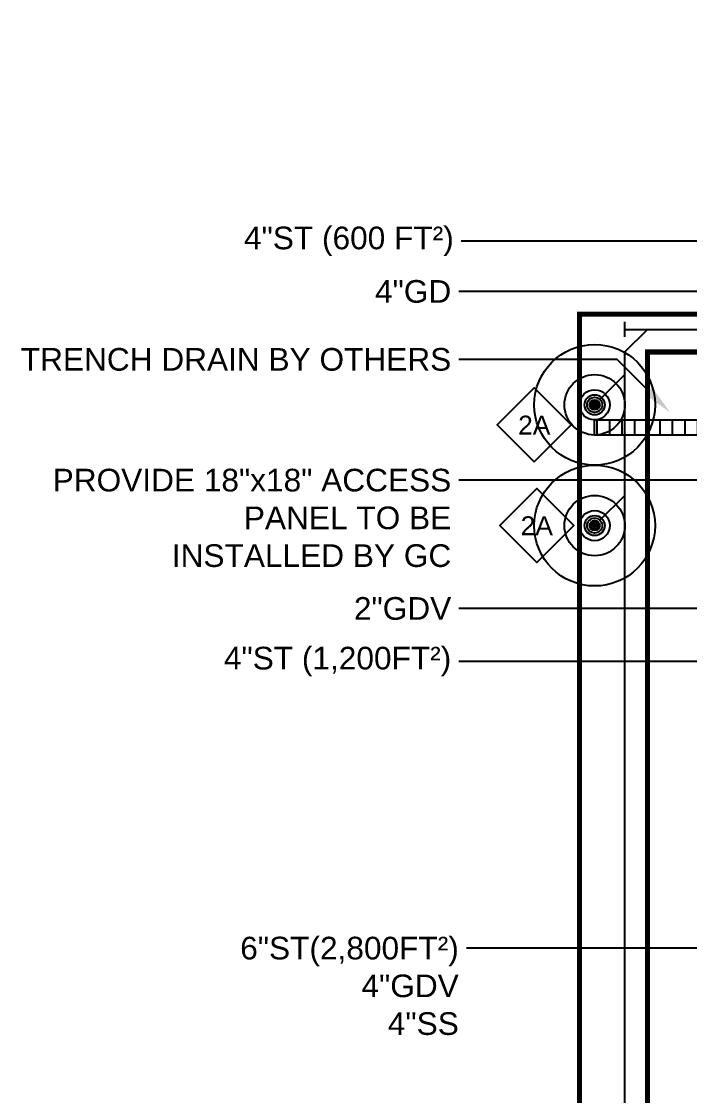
# Model space of a CAD drawing. Extents: x -3677 to 22148, y -333 to 1817.
# Drawn here: x -3558.8 to -3293.3, y 306.2 to 733.1 of the extents above; entities that cross this region are included whole.
import ezdxf
from ezdxf import colors
from ezdxf.entities.mleader import LeaderData, LeaderLine
from ezdxf.enums import TextEntityAlignment as Align
from ezdxf.math import Vec2, Vec3

# ---------------------------------------------------------------- set-up
doc = ezdxf.new("R2010")
doc.units = 0
doc.header["$LTSCALE"] = 36
doc.header["$MEASUREMENT"] = 0
doc.linetypes.add('HIDDEN', pattern=[0.375, 0.25, -0.125])
for name, color, linetype in [('G-ANNO-TEXT', 70, 'Continuous'), ('G-ANNO-TEXT @ 96', 70, 'Continuous'), ('P-STRM-N', 2, 'Continuous'), ('P-STRM-N @ 1 (1)', 2, 'Continuous'), ('P-STRM-N @ 1 (2)', 2, 'Continuous'), ('P-STRM-N @ 12', 2, 'Continuous'), ('P-STRM-N @ 128', 2, 'Continuous'), ('P-STRM-N @ 16', 2, 'Continuous'), ('P-STRM-N @ 192', 2, 'Continuous'), ('P-STRM-N @ 2', 2, 'Continuous'), ('P-STRM-N @ 24', 2, 'Continuous'), ('P-STRM-N @ 384', 2, 'Continuous'), ('P-STRM-N @ 4', 2, 'Continuous'), ('P-STRM-N @ 48', 2, 'Continuous'), ('P-STRM-N @ 64', 2, 'Continuous'), ('P-STRM-N @ 768', 2, 'Continuous'), ('P-STRM-N @ 8', 2, 'Continuous'), ('P-STRM-N @ 96', 2, 'Continuous')]:
    doc.layers.add(name, color=color, linetype=linetype)
doc.layers.add('P-GD-E', color=43, linetype='Continuous', lineweight=25)
doc.styles.add('Arial', font='arial.ttf')

# ---------------------------------------------------------------- blocks, each defined once
blk = doc.blocks.new('RWSAnon_2456709.628661')
at = {"layer": 'P-GD-E'}
h = blk.add_hatch(color=256, dxfattribs=at)
edge = h.paths.add_edge_path()
edge.add_arc((0, 0), 2, 0, 360)
at = {"layer": 'P-GD-E', "color": 7}
for p, q in [((-117.5, -3), (-117.5, 3)), ((-112.5, -3), (-112.5, 3)), ((-107.5, -3), (-107.5, 3)), ((-102.5, -3), (-102.5, 3)), ((-97.5, -3), (-97.5, 3)), ((-92.5, -3), (-92.5, 3)), ((-87.5, -3), (-87.5, 3)), ((-82.5, -3), (-82.5, 3)), ((-77.5, -3), (-77.5, 3)), ((-72.5, -3), (-72.5, 3)), ((-67.5, -3), (-67.5, 3)), ((-62.5, -3), (-62.5, 3)), ((-57.5, -3), (-57.5, 3)), ((-52.5, -3), (-52.5, 3)), ((-47.5, -3), (-47.5, 3)), ((-42.5, -3), (-42.5, 3)), ((-37.5, -3), (-37.5, 3)), ((-32.5, -3), (-32.5, 3)), ((-27.5, -3), (-27.5, 3)), ((-22.5, -3), (-22.5, 3)), ((-17.5, -3), (-17.5, 3)), ((-12.5, -3), (-12.5, 3)), ((-7.5, -3), (-7.5, 3)), ((-2.5, -3), (-2.5, 3)), ((2.5, -3), (2.5, 3)), ((7.5, -3), (7.5, 3)), ((12.5, -3), (12.5, 3)), ((17.5, -3), (17.5, 3)), ((22.5, -3), (22.5, 3)), ((27.5, -3), (27.5, 3)), ((32.5, -3), (32.5, 3)), ((37.5, -3), (37.5, 3)), ((42.5, -3), (42.5, 3)), ((47.5, -3), (47.5, 3)), ((52.5, -3), (52.5, 3)), ((57.5, -3), (57.5, 3)), ((62.5, -3), (62.5, 3)), ((67.5, -3), (67.5, 3)), ((72.5, -3), (72.5, 3)), ((77.5, -3), (77.5, 3)), ((82.5, -3), (82.5, 3)), ((87.5, -3), (87.5, 3)), ((92.5, -3), (92.5, 3)), ((97.5, -3), (97.5, 3)), ((102.5, -3), (102.5, 3)), ((107.5, -3), (107.5, 3)), ((112.5, -3), (112.5, 3)), ((117.5, -3), (117.5, 3))]:
    blk.add_line(p, q, dxfattribs=at)
at = {"layer": 'P-GD-E'}
blk.add_lwpolyline([(118.5, -3), (-118.5, -3), (-118.5, 3), (118.5, 3)], close=True, dxfattribs=at)
blk.add_circle((0, 0), 2, dxfattribs=at)
blk = doc.blocks.new('DIAMOND TAG')
blk.add_lwpolyline([(0, -0.1533), (0.1533, 0), (0, 0.1533), (-0.1533, 0)], close=True)
at = {"style": 'Arial'}
blk.add_attdef('XXX', text='', height=0.0781, dxfattribs=at).set_placement((0, 0), align=Align.MIDDLE)
blk = doc.blocks.new('PIPE-PLAN')
at = {"linetype": 'Continuous'}
for p, q in [((-0.09375, -0.03125), (-0.09375, 0.03125)), ((-0.09375, 0), (0, 0))]:
    blk.add_line(p, q, dxfattribs=at)
blk = doc.blocks.new('*U4')
blk.add_circle((0, 0), 0.03125)
blk = doc.blocks.new('*U220')
at = {"layer": 'P-STRM-N @ 1 (1)'}
blk.add_blockref('*U4', (-3331, 532.73), dxfattribs=at)
at = {"layer": 'P-STRM-N @ 1 (2)'}
blk.add_blockref('*U4', (-3331, 532.73), dxfattribs=at)
at = {"layer": 'P-STRM-N @ 12', "xscale": 12, "yscale": 12, "zscale": 12}
blk.add_blockref('*U4', (-3331, 532.73), dxfattribs=at)
at = {"layer": 'P-STRM-N @ 128', "xscale": 128, "yscale": 128, "zscale": 128}
blk.add_blockref('*U4', (-3331, 532.73), dxfattribs=at)
at = {"layer": 'P-STRM-N @ 16', "xscale": 16, "yscale": 16, "zscale": 16}
blk.add_blockref('*U4', (-3331, 532.73), dxfattribs=at)
at = {"layer": 'P-STRM-N @ 192', "xscale": 192, "yscale": 192, "zscale": 192}
blk.add_blockref('*U4', (-3331, 532.73), dxfattribs=at)
at = {"layer": 'P-STRM-N @ 2', "xscale": 2, "yscale": 2, "zscale": 2}
blk.add_blockref('*U4', (-3331, 532.73), dxfattribs=at)
at = {"layer": 'P-STRM-N @ 24', "xscale": 24, "yscale": 24, "zscale": 24}
blk.add_blockref('*U4', (-3331, 532.73), dxfattribs=at)
at = {"layer": 'P-STRM-N @ 384', "xscale": 384, "yscale": 384, "zscale": 384}
blk.add_blockref('*U4', (-3331, 532.73), dxfattribs=at)
at = {"layer": 'P-STRM-N @ 4', "xscale": 4, "yscale": 4, "zscale": 4}
blk.add_blockref('*U4', (-3331, 532.73), dxfattribs=at)
at = {"layer": 'P-STRM-N @ 48', "xscale": 48, "yscale": 48, "zscale": 48}
blk.add_blockref('*U4', (-3331, 532.73), dxfattribs=at)
at = {"layer": 'P-STRM-N @ 64', "xscale": 64, "yscale": 64, "zscale": 64}
blk.add_blockref('*U4', (-3331, 532.73), dxfattribs=at)
at = {"layer": 'P-STRM-N @ 768', "xscale": 768, "yscale": 768, "zscale": 768}
blk.add_blockref('*U4', (-3331, 532.73), dxfattribs=at)
at = {"layer": 'P-STRM-N @ 8', "xscale": 8, "yscale": 8, "zscale": 8}
blk.add_blockref('*U4', (-3331, 532.73), dxfattribs=at)
at = {"layer": 'P-STRM-N @ 96', "xscale": 96, "yscale": 96, "zscale": 96}
blk.add_blockref('*U4', (-3331, 532.73), dxfattribs=at)
blk = doc.blocks.new('*U221')
at = {"layer": 'P-STRM-N @ 1 (1)'}
blk.add_blockref('*U4', (-3331, 580.73), dxfattribs=at)
at = {"layer": 'P-STRM-N @ 1 (2)'}
blk.add_blockref('*U4', (-3331, 580.73), dxfattribs=at)
at = {"layer": 'P-STRM-N @ 12', "xscale": 12, "yscale": 12, "zscale": 12}
blk.add_blockref('*U4', (-3331, 580.73), dxfattribs=at)
at = {"layer": 'P-STRM-N @ 128', "xscale": 128, "yscale": 128, "zscale": 128}
blk.add_blockref('*U4', (-3331, 580.73), dxfattribs=at)
at = {"layer": 'P-STRM-N @ 16', "xscale": 16, "yscale": 16, "zscale": 16}
blk.add_blockref('*U4', (-3331, 580.73), dxfattribs=at)
at = {"layer": 'P-STRM-N @ 192', "xscale": 192, "yscale": 192, "zscale": 192}
blk.add_blockref('*U4', (-3331, 580.73), dxfattribs=at)
at = {"layer": 'P-STRM-N @ 2', "xscale": 2, "yscale": 2, "zscale": 2}
blk.add_blockref('*U4', (-3331, 580.73), dxfattribs=at)
at = {"layer": 'P-STRM-N @ 24', "xscale": 24, "yscale": 24, "zscale": 24}
blk.add_blockref('*U4', (-3331, 580.73), dxfattribs=at)
at = {"layer": 'P-STRM-N @ 384', "xscale": 384, "yscale": 384, "zscale": 384}
blk.add_blockref('*U4', (-3331, 580.73), dxfattribs=at)
at = {"layer": 'P-STRM-N @ 4', "xscale": 4, "yscale": 4, "zscale": 4}
blk.add_blockref('*U4', (-3331, 580.73), dxfattribs=at)
at = {"layer": 'P-STRM-N @ 48', "xscale": 48, "yscale": 48, "zscale": 48}
blk.add_blockref('*U4', (-3331, 580.73), dxfattribs=at)
at = {"layer": 'P-STRM-N @ 64', "xscale": 64, "yscale": 64, "zscale": 64}
blk.add_blockref('*U4', (-3331, 580.73), dxfattribs=at)
at = {"layer": 'P-STRM-N @ 768', "xscale": 768, "yscale": 768, "zscale": 768}
blk.add_blockref('*U4', (-3331, 580.73), dxfattribs=at)
at = {"layer": 'P-STRM-N @ 8', "xscale": 8, "yscale": 8, "zscale": 8}
blk.add_blockref('*U4', (-3331, 580.73), dxfattribs=at)
at = {"layer": 'P-STRM-N @ 96', "xscale": 96, "yscale": 96, "zscale": 96}
blk.add_blockref('*U4', (-3331, 580.73), dxfattribs=at)

msp = doc.modelspace()

# ---------------------------------------------------------------- linework, layer by layer
at = {"layer": 'G-ANNO-TEXT', "linetype": 'HIDDEN', "const_width": 2}
msp.add_lwpolyline([(-3088, 862.73), (-3088, 712.73), (-3166, 712.73), (-3166, 649.73), (-3166, 616.73), (-3337, 616.73), (-3337, 238.73), (-3310, 238.73), (-3310, 601.73), (-3091, 601.73), (-3091, 520.73), (-3163, 451.73), (-3154, 442.73), (-3106, 442.73), (-3106, 367.73), (-3091, 367.73), (-3091, 238.73), (-3025, 238.73), (-3025, 175.73), (-3139, 175.73), (-3139, 103.73), (-2923, 103.73)], dxfattribs=at)
at = {"layer": 'P-STRM-N'}
for p, q in [((-3319, 601.73), (-3310, 610.73)), ((-3310, 610.73), (-3140.5, 610.73)), ((-3319, 259.73), (-3319, 601.73)), ((-3328.88, 582.85), (-3319, 592.73)), ((-3328.88, 534.85), (-3319, 544.73))]:
    msp.add_line(p, q, dxfattribs=at)

# ---------------------------------------------------------------- block references
at = {"layer": 'G-ANNO-TEXT @ 96', "xscale": 96, "yscale": 96, "zscale": 96}
for p in [(-3355, 572.73), (-3354, 532.73)]:
    msp.add_blockref('DIAMOND TAG', p, dxfattribs=at).add_auto_attribs({'XXX': '2A'})
at = {"layer": 'P-GD-E'}
msp.add_blockref('RWSAnon_2456709.628661', (-3212.5, 571.73), dxfattribs=at)
at = {"layer": 'P-STRM-N'}
for name in ['*U221', '*U220']:
    msp.add_blockref(name, (0, 0), dxfattribs=at)
at = {"layer": 'P-STRM-N @ 96', "xscale": 96, "yscale": 96, "zscale": 96}
msp.add_blockref('PIPE-PLAN', (-3310, 610.73), dxfattribs=at)

# ---------------------------------------------------------------- leaders
at = {"layer": 'G-ANNO-TEXT'}
ml = msp.add_multileader_mtext('Standard', dxfattribs=at)
ml.set_content('4"ST (600 FT²)', color=256, style='Arial')
ml.set_leader_properties(color=256, linetype='ByLayer', lineweight=-1)
ml.build(insert=Vec2(0, 0))
ml.multileader.update_dxf_attribs({"has_dogleg": 0, "dogleg_length": 0.125, "arrow_head_size": 12, "scale": 96})
ctx = ml.context
ctx.base_point, ctx.scale, ctx.char_height, ctx.arrow_head_size, ctx.landing_gap_size, ctx.plane_origin = Vec3(-3472.79, 645.73), 96, 9, 12, 3, Vec3(-3120, 669.73)
ctx.text_align_type = 2
notes = []
notes.append((ctx, [(0, (1, 1, 0), (-3372, 645.73), (-1, 0), 12, [(0, [(-3120, 622.73), (-3144, 645.73)], 0, [])])]))
ctx.mtext.insert, ctx.mtext.alignment, ctx.mtext.flow_direction = Vec3(-3387, 651.56), 3, 5
ml = msp.add_multileader_mtext('Standard', dxfattribs=at)
ml.set_content('4"GD', color=256, style='Arial')
ml.set_leader_properties(color=256, linetype='ByLayer', lineweight=-1)
ml.build(insert=Vec2(0, 0))
ml.multileader.update_dxf_attribs({"has_dogleg": 0, "dogleg_length": 0.125, "arrow_head_size": 12, "scale": 96})
ctx = ml.context
ctx.base_point, ctx.scale, ctx.char_height, ctx.arrow_head_size, ctx.landing_gap_size, ctx.plane_origin = Vec3(-3420.49, 625.73), 96, 9, 12, 3, Vec3(-3214, 577.73)
ctx.text_align_type = 2
notes.append((ctx, [(0, (1, 1, 0), (-3373, 625.73), (-1, 0), 12, [(0, [(-3214, 577.73), (-3262, 625.73)], 0, [])])]))
ctx.mtext.insert, ctx.mtext.alignment, ctx.mtext.flow_direction = Vec3(-3388, 630.31), 3, 5
ml = msp.add_multileader_mtext('Standard', dxfattribs=at)
ml.set_content('TRENCH DRAIN BY OTHERS', color=256, style='Arial')
ml.set_leader_properties(color=256, linetype='ByLayer', lineweight=-1)
ml.build(insert=Vec2(0, 0))
ml.multileader.update_dxf_attribs({"has_dogleg": 0, "dogleg_length": 0.125, "arrow_head_size": 12, "scale": 96})
ctx = ml.context
ctx.base_point, ctx.scale, ctx.char_height, ctx.arrow_head_size, ctx.landing_gap_size, ctx.plane_origin = Vec3(-3561.2, 598.73), 96, 9, 12, 3, Vec3(-3301, 577.73)
ctx.text_align_type = 2
notes.append((ctx, [(0, (1, 1, 0), (-3373, 598.73), (-1, 0), 12, [(0, [(-3301, 577.73), (-3322, 598.73)], 0, [])])]))
ctx.mtext.insert, ctx.mtext.alignment, ctx.mtext.flow_direction = Vec3(-3388, 603.31), 3, 5
ml = msp.add_multileader_mtext('Standard', dxfattribs=at)
ml.set_content('PROVIDE 18"x18" ACCESS \\PPANEL TO BE \\PINSTALLED BY GC', color=256, style='Arial')
ml.set_leader_properties(color=256, linetype='ByLayer', lineweight=-1)
ml.build(insert=Vec2(0, 0))
ml.multileader.update_dxf_attribs({"has_dogleg": 0, "dogleg_length": 0.125, "arrow_head_size": 12, "scale": 96})
ctx = ml.context
ctx.base_point, ctx.scale, ctx.char_height, ctx.arrow_head_size, ctx.landing_gap_size, ctx.plane_origin = Vec3(-3547.84, 550.73), 96, 9, 12, 3, Vec3(-3152, 574.73)
ctx.text_align_type = 2
notes.append((ctx, [(0, (1, 1, 0), (-3373, 550.73), (-1, 0), 12, [(0, [(-3145, 592.73), (-3190, 550.73)], 0, [])])]))
ctx.mtext.insert, ctx.mtext.alignment, ctx.mtext.flow_direction = Vec3(-3388, 555.31), 3, 5
ml = msp.add_multileader_mtext('Standard', dxfattribs=at)
ml.set_content('2"GDV', color=256, style='Arial')
ml.set_leader_properties(color=256, linetype='ByLayer', lineweight=-1)
ml.build(insert=Vec2(0, 0))
ml.multileader.update_dxf_attribs({"has_dogleg": 0, "dogleg_length": 0.125, "arrow_head_size": 12, "scale": 96})
ctx = ml.context
ctx.base_point, ctx.scale, ctx.char_height, ctx.arrow_head_size, ctx.landing_gap_size, ctx.plane_origin = Vec3(-3429.23, 499.73), 96, 9, 12, 3, Vec3(-3049, 562.73)
ctx.text_align_type = 2
notes.append((ctx, [(0, (1, 1, 0), (-3373, 499.73), (-1, 0), 12, [(0, [(-3049, 562.73), (-3139, 499.73)], 0, [])])]))
ctx.mtext.insert, ctx.mtext.alignment, ctx.mtext.flow_direction = Vec3(-3388, 504.31), 3, 5
ml = msp.add_multileader_mtext('Standard', dxfattribs=at)
ml.set_content('4"ST (1,200FT²)', color=256, style='Arial')
ml.set_leader_properties(color=256, linetype='ByLayer', lineweight=-1)
ml.build(insert=Vec2(0, 0))
ml.multileader.update_dxf_attribs({"has_dogleg": 0, "dogleg_length": 0.125, "arrow_head_size": 12, "scale": 96})
ctx = ml.context
ctx.base_point, ctx.scale, ctx.char_height, ctx.arrow_head_size, ctx.landing_gap_size, ctx.plane_origin = Vec3(-3480.79, 478.73), 96, 9, 12, 3, Vec3(-3132, 595.73)
ctx.text_align_type = 2
notes.append((ctx, [(0, (1, 1, 0), (-3373, 478.73), (-1, 0), 12, [(0, [(-3152, 459.73), (-3172, 478.73)], 0, [])])]))
ctx.mtext.insert, ctx.mtext.alignment, ctx.mtext.flow_direction = Vec3(-3388, 484.56), 3, 5
ml = msp.add_multileader_mtext('Standard', dxfattribs=at)
ml.set_content('6"ST(2,800FT²)\\P4"GDV\\P4"SS', color=256, style='Arial')
ml.set_leader_properties(color=256, linetype='ByLayer', lineweight=-1)
ml.build(insert=Vec2(0, 0))
ml.multileader.update_dxf_attribs({"has_dogleg": 0, "dogleg_length": 0.125, "arrow_head_size": 12, "scale": 96})
ctx = ml.context
ctx.base_point, ctx.scale, ctx.char_height, ctx.arrow_head_size, ctx.landing_gap_size, ctx.plane_origin = Vec3(-3473.98, 364.73), 96, 9, 12, 3, Vec3(-2707, 364.73)
ctx.text_align_type = 2
notes.append((ctx, [(0, (1, 1, 0), (-3370, 364.73), (-1, 0), 12, [(0, [(-2716, 358.73), (-2746, 364.73)], 0, [])])]))
ctx.mtext.insert, ctx.mtext.alignment, ctx.mtext.flow_direction = Vec3(-3385, 369.31), 3, 5
for ctx, leaders in notes:
    for number, flags, end, landing, length, lines in leaders:
        leader = LeaderData()
        leader.index, (leader.has_last_leader_line, leader.has_dogleg_vector, leader.attachment_direction) = number, flags
        leader.last_leader_point, leader.dogleg_vector, leader.dogleg_length = Vec3(end), Vec3(landing), length
        for number, points, colour, breaks in lines:
            line = LeaderLine()
            line.index, line.vertices, line.color, line.breaks = number, Vec3.list(points), colors.encode_raw_color(colour), breaks
            leader.lines.append(line)
        ctx.leaders.append(leader)

doc.saveas('drawing.dxf')
